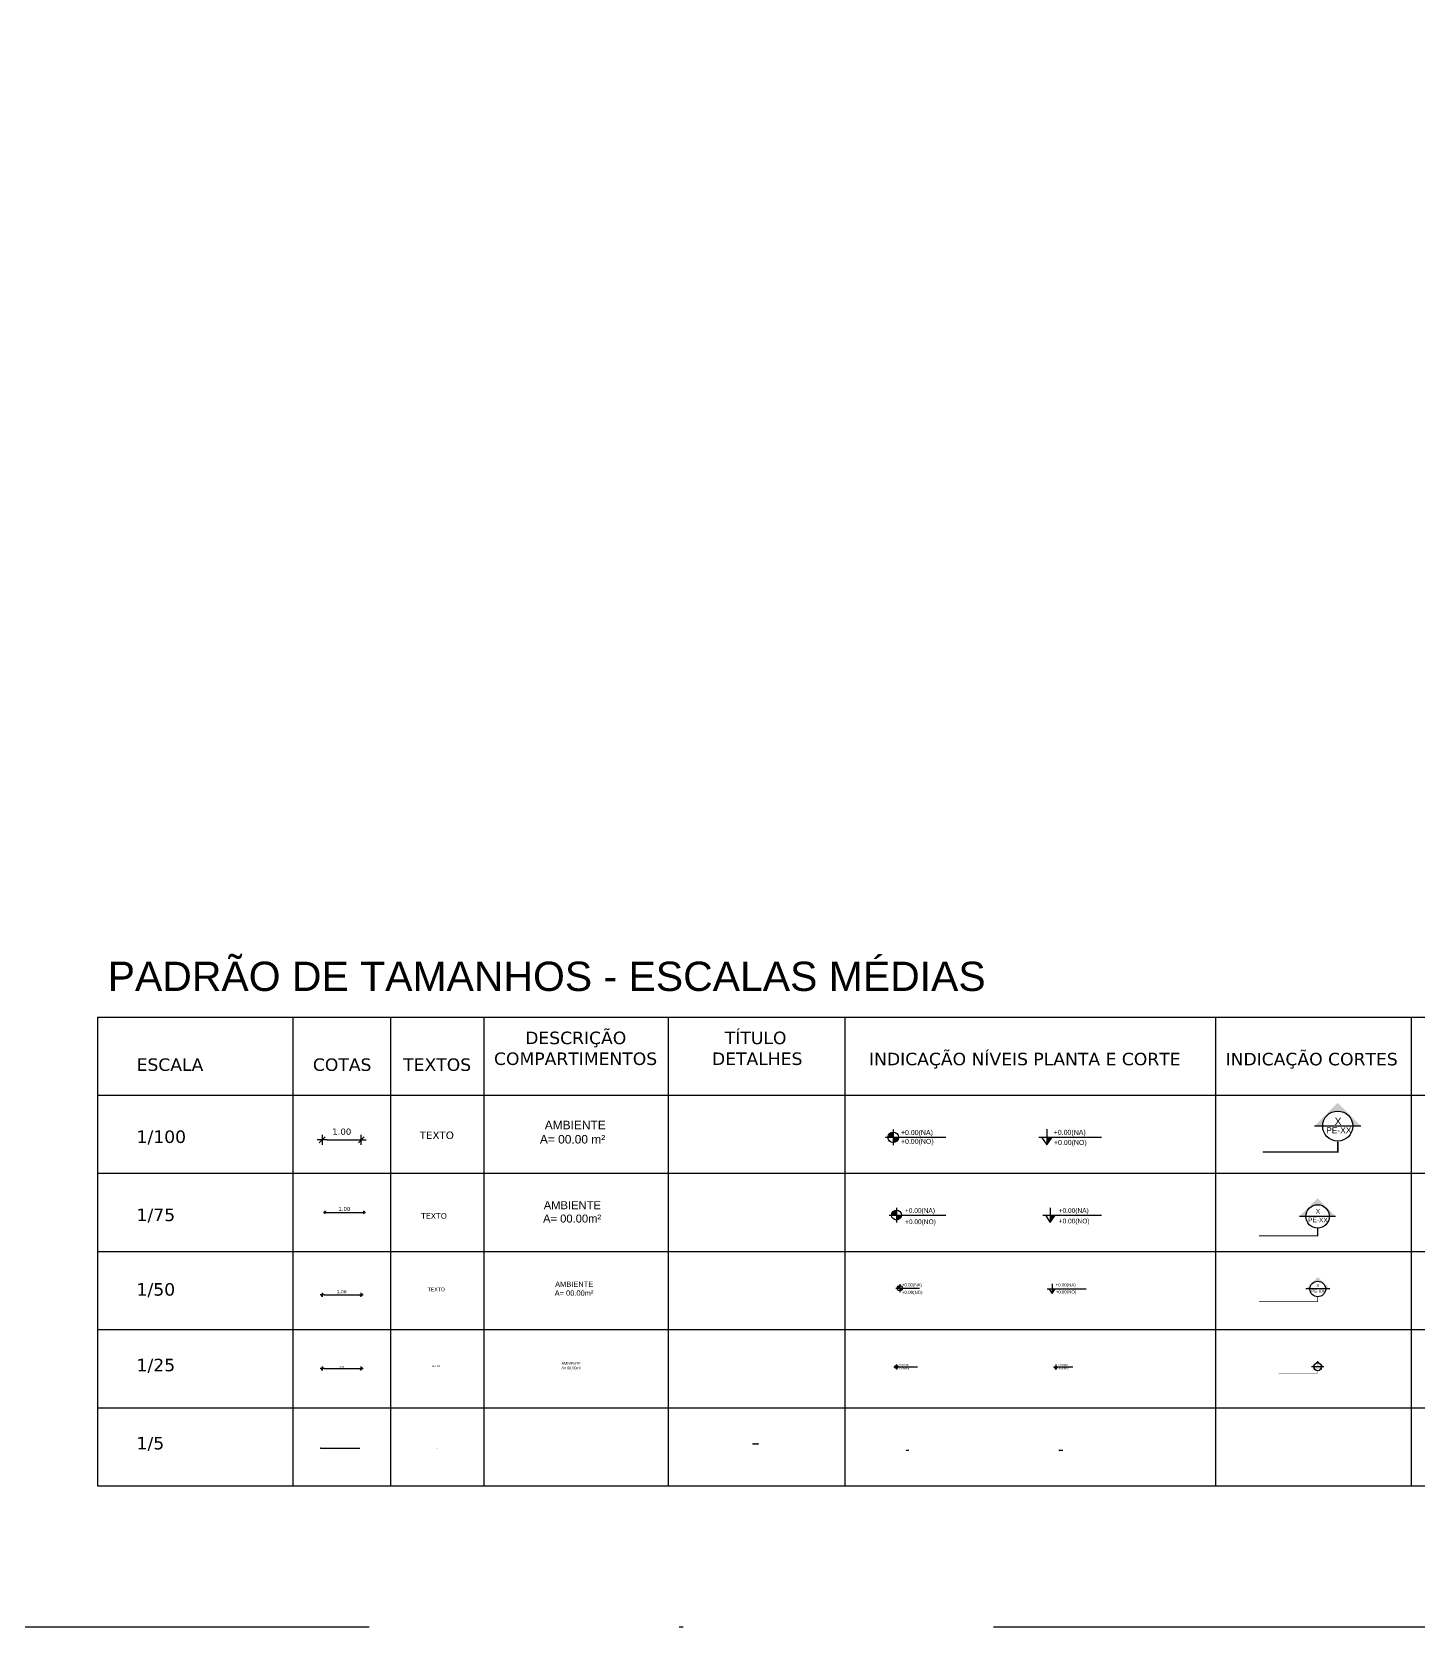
# Model space of a CAD drawing. Extents: x 38 to 175, y -50 to 32.
# Drawn here: x 102.55 to 138.03, y -49.73 to -8.89 of the extents above; entities that cross this region are included whole.
import ezdxf

# ---------------------------------------------------------------- set-up
doc = ezdxf.new("R2010")
doc.units = 0
doc.header["$LTSCALE"] = 0.025
doc.header["$MEASUREMENT"] = 0
doc.linetypes.add('DASHDOT', pattern=[25.4, 12.7, -6.35, 0, -6.35])
doc.layers.get('0').update_dxf_attribs({"linetype": 'CONTINUOUS'})
doc.layers.get('DEFPOINTS').update_dxf_attribs({"linetype": 'CONTINUOUS'})
for name, color, linetype in [('ARQ-CTA-1_025', 1, 'CONTINUOUS'), ('ARQ-CTA-1_050', 1, 'CONTINUOUS'), ('ARQ-CTA-1_100', 1, 'CONTINUOUS'), ('ARQ-HTC', 9, 'CONTINUOUS'), ('ARQ-SMB-1_025', 1, 'CONTINUOUS'), ('ARQ-SMB-1_050', 1, 'CONTINUOUS'), ('ARQ-SMB-1_075', 1, 'CONTINUOUS'), ('ARQ-SMB-1_100', 1, 'CONTINUOUS'), ('ARQ-TXT', 2, 'CONTINUOUS'), ('ARQ-TXT-1_025', 6, 'CONTINUOUS'), ('ARQ-TXT-1_050', 2, 'CONTINUOUS'), ('ARQ-TXT-1_075', 2, 'CONTINUOUS'), ('ARQ-TXT-1_100', 2, 'CONTINUOUS')]:
    doc.layers.add(name, color=color, linetype=linetype)
doc.styles.add('ESC-50-A20', font='arial.ttf', dxfattribs={"height": 0.1})
doc.styles.add('FNDE Text Cota 0075', font='verdana.ttf', dxfattribs={"height": 0.1})
doc.styles.add('FNDE Texto Cota 0005', font='verdana.ttf', dxfattribs={"height": 0.008})
doc.styles.add('FNDE Texto Cota 0025', font='verdana.ttf', dxfattribs={"height": 0.04})
doc.styles.add('FNDE Texto Cota 0050', font='verdana.ttf', dxfattribs={"height": 0.08})
doc.styles.add('FNDE Texto Cota 0100', font='verdana.ttf', dxfattribs={"height": 0.16})
doc.dimstyles.new('FNDE 1-0005', dxfattribs={"dimscale": 2.5, "dimtxt": 0.008, "dimasz": 0.0025, "dimexe": 0.15, "dimexo": 0.15, "dimgap": 0.0025, "dimtad": 1, "dimzin": 4, "dimdsep": 46, "dimtxsty": 'FNDE Texto Cota 0005', "dimblk": 'tic', "dimcen": 0.15, "dimdle": 0.15, "dimse1": 1, "dimse2": 1, "dimclrd": 251, "dimclre": 251, "dimclrt": 256, "dimaunit": 1, "dimadec": 3, "dimazin": 0, "dimtfac": 1, "dimtix": 1, "dimtmove": 2, "dimatfit": 3, "dimldrblk": 'tic', "dimfxl": 0.15, "dimtvp": 1, "dimtolj": 1, "dimtzin": 0, "dimarcsym": 0})
doc.dimstyles.new('FNDE 1-0025', dxfattribs={"dimscale": 5, "dimtxt": 0.04, "dimasz": 0.01, "dimexe": 0.15, "dimexo": 0.15, "dimgap": 0.005, "dimtad": 1, "dimzin": 1, "dimdsep": 46, "dimtxsty": 'FNDE Texto Cota 0025', "dimblk": 'tic', "dimcen": 0.015, "dimdle": 0.15, "dimse1": 1, "dimse2": 1, "dimclrd": 251, "dimclre": 251, "dimclrt": 256, "dimaunit": 1, "dimadec": 3, "dimazin": 0, "dimtfac": 1, "dimtix": 1, "dimtmove": 2, "dimatfit": 3, "dimfxl": 0.15, "dimtvp": 1, "dimtolj": 1, "dimtzin": 0, "dimarcsym": 0})
doc.dimstyles.new('FNDE 1-0050', dxfattribs={"dimscale": 5, "dimtxt": 0.08, "dimasz": 0.01, "dimexe": 0.15, "dimexo": 0.15, "dimgap": 0.01, "dimtad": 1, "dimzin": 1, "dimdsep": 46, "dimtxsty": 'FNDE Texto Cota 0050', "dimblk": 'tic', "dimcen": 0.015, "dimdle": 0.15, "dimse1": 1, "dimse2": 1, "dimclrd": 251, "dimclre": 251, "dimclrt": 256, "dimaunit": 1, "dimadec": 3, "dimazin": 0, "dimtfac": 1, "dimtix": 1, "dimtmove": 2, "dimatfit": 3, "dimfxl": 0.15, "dimtvp": 1, "dimtolj": 1, "dimtzin": 0, "dimarcsym": 0})
doc.dimstyles.new('FNDE 1-0100', dxfattribs={"dimscale": 2.5, "dimtxt": 0.16, "dimasz": 0.05, "dimexe": 0.15, "dimexo": 0.15, "dimgap": 0.05, "dimtad": 1, "dimzin": 4, "dimdsep": 46, "dimtxsty": 'FNDE Texto Cota 0100', "dimblk": 'tic', "dimcen": 0.15, "dimdle": 0.15, "dimse1": 1, "dimse2": 1, "dimclrd": 251, "dimclre": 251, "dimclrt": 256, "dimaunit": 1, "dimadec": 3, "dimazin": 0, "dimtfac": 1, "dimtix": 1, "dimtmove": 2, "dimatfit": 3, "dimldrblk": 'tic', "dimfxl": 0.15, "dimtvp": 1, "dimtolj": 1, "dimtzin": 0, "dimarcsym": 0})
doc.dimstyles.new('FNDE 1-075', dxfattribs={"dimscale": 2.5, "dimtxt": 0.1, "dimasz": 0.015, "dimexe": 0.15, "dimexo": 0.15, "dimgap": 0.015, "dimtad": 1, "dimzin": 4, "dimdsep": 46, "dimtxsty": 'FNDE Text Cota 0075', "dimblk": 'tic', "dimcen": 0.025, "dimdle": 0.15, "dimse1": 1, "dimse2": 1, "dimclrd": 251, "dimclre": 251, "dimclrt": 256, "dimaunit": 1, "dimadec": 3, "dimazin": 0, "dimtfac": 1, "dimtix": 1, "dimtmove": 2, "dimatfit": 3, "dimldrblk": 'DOTSMALL', "dimfxl": 0.15, "dimtvp": 1, "dimtolj": 1, "dimtzin": 0, "dimarcsym": 0})

# ---------------------------------------------------------------- blocks, each defined once
blk = doc.blocks.new('FNDE-Nível Corte-1_050')
blk.add_hatch(color=251).paths.add_polyline_path([(140.657, -0.187), (140.741, -0.187), (140.657, -0.313)])
at = {"color": 251}
for p, q in [((140.531, -0.187), (141.531, -0.187)), ((140.657, -0.061), (140.657, -0.313))]:
    blk.add_line(p, q, dxfattribs=at)
blk.add_lwpolyline([(140.573, -0.187), (140.657, -0.313), (140.741, -0.187)], dxfattribs=at)
blk = doc.blocks.new('tic')
at = {"color": 251}
for p, q in [((-1, 0), (1, 0)), ((0, -1), (0, 1))]:
    blk.add_line(p, q, dxfattribs=at)
blk.add_line((-0.6, -0.6), (0.6, 0.6))
blk = doc.blocks.new('*D158')
at = {"layer": 'ARQ-CTA-1_025', "color": 251, "lineweight": -2}
blk.add_line((110.032, -43.11), (110.932, -43.11), dxfattribs=at)
at = {"layer": 'DEFPOINTS', "color": 0}
for p in [(110.982, -43.11), (109.982, -44.11), (110.982, -44.11)]:
    blk.add_point(p, dxfattribs=at)
at = {"layer": 'ARQ-CTA-1_025', "color": 251, "lineweight": -2, "xscale": 0.05, "yscale": 0.05, "zscale": 0.05, "rotation": 180}
blk.add_blockref('tic', (109.982, -43.11), dxfattribs=at)
at = {"layer": 'ARQ-CTA-1_025', "color": 251, "lineweight": -2, "xscale": 0.05, "yscale": 0.05, "zscale": 0.05}
blk.add_blockref('tic', (110.982, -43.11), dxfattribs=at)
at = {"layer": 'ARQ-CTA-1_025', "insert": (110.482, -43.064), "char_height": 0.04, "attachment_point": 5, "style": 'FNDE Texto Cota 0025'}
blk.add_mtext('\\A1;1.00', dxfattribs=at)
blk = doc.blocks.new('*D159')
at = {"layer": 'ARQ-CTA-1_100', "color": 251, "lineweight": -2}
blk.add_line((110.107, -37.254), (110.857, -37.254), dxfattribs=at)
at = {"layer": 'DEFPOINTS', "color": 0}
for p in [(110.982, -37.254), (109.982, -38.11), (110.982, -38.11)]:
    blk.add_point(p, dxfattribs=at)
at = {"layer": 'ARQ-CTA-1_100', "color": 251, "lineweight": -2, "xscale": 0.125, "yscale": 0.125, "zscale": 0.125, "rotation": 180}
blk.add_blockref('tic', (109.982, -37.254), dxfattribs=at)
at = {"layer": 'ARQ-CTA-1_100', "color": 251, "lineweight": -2, "xscale": 0.125, "yscale": 0.125, "zscale": 0.125}
blk.add_blockref('tic', (110.982, -37.254), dxfattribs=at)
at = {"layer": 'ARQ-CTA-1_100', "insert": (110.482, -37.046), "char_height": 0.16, "attachment_point": 5, "style": 'FNDE Texto Cota 0100'}
blk.add_mtext('\\A1;1.00', dxfattribs=at)
blk = doc.blocks.new('FNDE-Nível Planta-1_025')
at = {"linetype": 'Continuous', "ltscale": 0.5}
h = blk.add_hatch(color=251, dxfattribs=at)
h.paths.add_polyline_path([(135.657, 3.813), (135.657, 3.855, 0.414214), (135.615, 3.813)])
h.paths.add_polyline_path([(135.657, 3.813), (135.657, 3.771, 0.414214), (135.699, 3.813)])
at = {"color": 251}
for p, q in [((135.594, 3.813), (135.699, 3.813)), ((135.657, 3.876), (135.657, 3.75)), ((135.699, 3.813), (136.199, 3.813))]:
    blk.add_line(p, q, dxfattribs=at)
blk.add_circle((135.657, 3.813), 0.042, dxfattribs=at)
blk = doc.blocks.new('FNDE-Nível Planta-1_050')
at = {"linetype": 'Continuous', "ltscale": 0.5}
h = blk.add_hatch(color=251, dxfattribs=at)
h.paths.add_polyline_path([(135.698, 5.827), (135.698, 5.894, 0.414214), (135.631, 5.827)])
h.paths.add_polyline_path([(135.698, 5.827), (135.698, 5.76, 0.414214), (135.766, 5.827)])
at = {"color": 251}
for p, q in [((135.598, 5.827), (135.766, 5.827)), ((135.698, 5.928), (135.698, 5.726)), ((135.766, 5.827), (136.198, 5.827))]:
    blk.add_line(p, q, dxfattribs=at)
blk.add_circle((135.698, 5.827), 0.0672, dxfattribs=at)
blk = doc.blocks.new('FNDE-Nível Corte-1_100')
blk.add_hatch(color=251).paths.add_polyline_path([(140.657, 1.813), (140.825, 1.813), (140.657, 1.561)])
at = {"color": 251}
for p, q in [((140.657, 2.065), (140.657, 1.561)), ((140.405, 1.813), (142.405, 1.813))]:
    blk.add_line(p, q, dxfattribs=at)
blk.add_lwpolyline([(140.489, 1.813), (140.657, 1.561), (140.825, 1.813)], dxfattribs=at)
blk = doc.blocks.new('FNDE-Nível Corte-1_025')
blk.add_hatch(color=251).paths.add_polyline_path([(140.657, -2.479), (140.699, -2.479), (140.657, -2.542)])
at = {"color": 251}
for p, q in [((140.657, -2.416), (140.657, -2.542)), ((140.594, -2.479), (141.094, -2.479))]:
    blk.add_line(p, q, dxfattribs=at)
blk.add_lwpolyline([(140.615, -2.479), (140.657, -2.542), (140.699, -2.479)], dxfattribs=at)
blk = doc.blocks.new('FNDE-Ind Corte-1_025')
blk.add_hatch(color=251).paths.add_polyline_path([(242.46, -6.253), (242.514, -6.253, -1), (242.714, -6.253), (242.768, -6.253), (242.614, -6.099)])
at = {"color": 251, "linetype": 'Continuous'}
blk.add_line((242.768, -6.253), (242.46, -6.253), dxfattribs=at)
blk.add_circle((242.614, -6.253), 0.1, dxfattribs=at)
blk = doc.blocks.new('FNDE-Ind Corte-1_050')
blk.add_hatch(color=251).paths.add_polyline_path([(242.306, -4.253), (242.414, -4.253, -1), (242.814, -4.253), (242.922, -4.253), (242.614, -3.945)])
at = {"color": 251, "linetype": 'Continuous'}
blk.add_line((242.922, -4.253), (242.306, -4.253), dxfattribs=at)
blk.add_circle((242.614, -4.253), 0.2, dxfattribs=at)
blk = doc.blocks.new('FNDE-Nível Planta-1_100')
at = {"linetype": 'Continuous', "ltscale": 0.5}
h = blk.add_hatch(color=1, dxfattribs=at)
h.paths.add_polyline_path([(135.657, 7.813), (135.657, 7.981, 0.414214), (135.489, 7.813)])
h.paths.add_polyline_path([(135.657, 7.813), (135.657, 7.645, 0.414214), (135.825, 7.813)])
at = {"color": 1}
for p, q in [((135.405, 7.813), (135.825, 7.813)), ((135.657, 8.065), (135.657, 7.561)), ((135.825, 7.813), (137.338, 7.813))]:
    blk.add_line(p, q, dxfattribs=at)
blk.add_circle((135.657, 7.813), 0.168, dxfattribs=at)
blk = doc.blocks.new('FNDE-Ind Corte-1_100')
blk.add_hatch(color=251).paths.add_polyline_path([(241.999, -2.386), (242.214, -2.386, -1), (243.014, -2.386), (243.229, -2.386), (242.614, -1.77)])
at = {"color": 251, "linetype": 'Continuous'}
blk.add_line((243.229, -2.386), (241.999, -2.386), dxfattribs=at)
blk.add_circle((242.614, -2.386), 0.4, dxfattribs=at)
blk = doc.blocks.new('*D160')
at = {"layer": 'ARQ-CTA-1_050', "color": 251, "lineweight": -2}
blk.add_line((110.032, -41.223), (110.932, -41.223), dxfattribs=at)
at = {"layer": 'DEFPOINTS', "color": 0}
for p in [(109.982, -40.678), (110.982, -40.678), (110.982, -41.223)]:
    blk.add_point(p, dxfattribs=at)
at = {"layer": 'ARQ-CTA-1_050', "color": 251, "lineweight": -2, "xscale": 0.05, "yscale": 0.05, "zscale": 0.05, "rotation": 180}
blk.add_blockref('tic', (109.982, -41.223), dxfattribs=at)
at = {"layer": 'ARQ-CTA-1_050', "color": 251, "lineweight": -2, "xscale": 0.05, "yscale": 0.05, "zscale": 0.05}
blk.add_blockref('tic', (110.982, -41.223), dxfattribs=at)
at = {"layer": 'ARQ-CTA-1_050', "insert": (110.482, -41.14), "char_height": 0.08, "attachment_point": 5, "style": 'FNDE Texto Cota 0050'}
blk.add_mtext('\\A1;1.00', dxfattribs=at)
blk = doc.blocks.new('*D161')
at = {"layer": 'ARQ-HTC', "color": 251, "linetype": 'Continuous', "lineweight": -2}
blk.add_line((110.086, -39.112), (111.011, -39.112), dxfattribs=at)
at = {"layer": 'DEFPOINTS', "color": 0, "linetype": 'Continuous'}
for p in [(110.049, -38.988), (111.049, -38.988), (111.049, -39.112)]:
    blk.add_point(p, dxfattribs=at)
at = {"layer": 'ARQ-HTC', "color": 251, "linetype": 'Continuous', "lineweight": -2, "xscale": 0.0375, "yscale": 0.0375, "zscale": 0.0375, "rotation": 180}
blk.add_blockref('tic', (110.049, -39.112), dxfattribs=at)
at = {"layer": 'ARQ-HTC', "color": 251, "linetype": 'Continuous', "lineweight": -2, "xscale": 0.0375, "yscale": 0.0375, "zscale": 0.0375}
blk.add_blockref('tic', (111.049, -39.112), dxfattribs=at)
at = {"layer": 'ARQ-HTC', "linetype": 'Continuous', "insert": (110.549, -39.023), "char_height": 0.1, "attachment_point": 5, "style": 'FNDE Text Cota 0075'}
blk.add_mtext('\\A1;1.00', dxfattribs=at)
blk = doc.blocks.new('_DOTSMALL')
at = {"color": 0, "linetype": 'ByBlock', "const_width": 0.5}
blk.add_lwpolyline([(-0.0625, 0, 1), (0.0625, 0, 1)], format="xyb", close=True, dxfattribs=at)
blk = doc.blocks.new('*D162')
at = {"layer": 'ARQ-HTC', "color": 251, "linetype": 'Continuous', "lineweight": -2}
blk.add_line((109.942, -45.146), (110.93, -45.146), dxfattribs=at)
at = {"layer": 'DEFPOINTS', "color": 0, "linetype": 'Continuous'}
for p in [(109.936, -45.069), (110.936, -45.051), (110.936, -45.146)]:
    blk.add_point(p, dxfattribs=at)
at = {"layer": 'ARQ-HTC', "color": 251, "linetype": 'Continuous', "lineweight": -2, "xscale": 0.00625, "yscale": 0.00625, "zscale": 0.00625, "rotation": 180}
blk.add_blockref('tic', (109.936, -45.146), dxfattribs=at)
at = {"layer": 'ARQ-HTC', "color": 251, "linetype": 'Continuous', "lineweight": -2, "xscale": 0.00625, "yscale": 0.00625, "zscale": 0.00625}
blk.add_blockref('tic', (110.936, -45.146), dxfattribs=at)
at = {"layer": 'ARQ-HTC', "linetype": 'Continuous', "insert": (110.436, -45.136), "char_height": 0.008, "attachment_point": 5, "style": 'FNDE Texto Cota 0005'}
blk.add_mtext('\\A1;1.00', dxfattribs=at)

msp = doc.modelspace()

# ---------------------------------------------------------------- linework, layer by layer
at = {"color": 251}
for p, q in [((104.232, -34.11), (104.232, -46.11)), ((104.232, -34.11), (153.105, -34.11)), ((109.232, -34.11), (109.232, -46.11)), ((111.732, -34.11), (111.732, -46.11)), ((114.122, -34.11), (114.122, -46.11)), ((118.837, -34.11), (118.837, -46.11)), ((123.353, -34.11), (123.353, -46.11)), ((132.847, -34.11), (132.847, -46.11)), ((137.847, -34.11), (137.847, -46.11)), ((104.232, -36.11), (153.105, -36.11)), ((104.232, -36.11), (153.105, -36.11)), ((104.232, -38.11), (153.105, -38.11)), ((104.232, -40.11), (153.105, -40.11)), ((104.232, -42.11), (153.105, -42.11)), ((104.232, -44.11), (153.105, -44.11)), ((104.232, -46.11), (153.105, -46.11))]:
    msp.add_line(p, q, dxfattribs=at)
at = {"linetype": 'DASHDOT', "ltscale": 50}
msp.add_lwpolyline([(38.075, 31.942), (174.884, 31.942), (174.884, -49.727), (38.075, -49.727)], close=True, dxfattribs=at)
at = {"layer": 'ARQ-HTC', "color": 5, "linetype": 'Continuous'}
msp.add_line((120.995, -45.032), (121.152, -45.032), dxfattribs=at)
at = {"layer": 'ARQ-SMB-1_025', "color": 251, "linetype": 'DASHDOT', "ltscale": 0.15}
msp.add_lwpolyline([(135.457, -43.162, 0.01, 0.01, 0), (135.457, -43.23, 0.01, 0.01, 0), (134.457, -43.23, 0, 0, 0)], format="xyseb", dxfattribs=at)
at = {"layer": 'ARQ-SMB-1_050', "color": 251, "linetype": 'DASHDOT', "ltscale": 0.3}
msp.add_lwpolyline([(135.457, -41.262, 0.02, 0.02, 0), (135.457, -41.398, 0.02, 0.02, 0), (133.957, -41.398, 0, 0, 0)], format="xyseb", dxfattribs=at)
at = {"layer": 'ARQ-SMB-1_100', "color": 251, "linetype": 'DASHDOT', "ltscale": 0.1}
msp.add_lwpolyline([(135.972, -37.305, 0.0385, 0.0385, 0), (135.972, -37.566, 0.0385, 0.0385, 0), (134.047, -37.566, 0, 0, 0)], format="xyseb", dxfattribs=at)
at = {"layer": 'ARQ-SMB-1_100', "color": 251, "linetype": 'DASHDOT', "ltscale": 0.6}
msp.add_lwpolyline([(135.457, -39.507, 0.03, 0.03, 0), (135.457, -39.71, 0.03, 0.03, 0), (133.957, -39.71, 0, 0, 0)], format="xyseb", dxfattribs=at)

# ---------------------------------------------------------------- block references
at = {"layer": 'ARQ-SMB-1_025'}
for name, p in [('FNDE-Nível Planta-1_025', (-10.979, -46.881)), ('FNDE-Nível Corte-1_025', (-11.9, -40.589)), ('FNDE-Ind Corte-1_025', (-107.156, -36.811))]:
    msp.add_blockref(name, p, dxfattribs=at)
at = {"layer": 'ARQ-SMB-1_050'}
for name, p in [('FNDE-Ind Corte-1_050', (-107.154, -36.819)), ('FNDE-Nível Planta-1_050', (-10.933, -46.878)), ('FNDE-Nível Corte-1_050', (-11.998, -40.878))]:
    msp.add_blockref(name, p, dxfattribs=at)
at = {"layer": 'ARQ-SMB-1_050', "xscale": 0.1, "yscale": 0.1, "zscale": 0.1}
for name, p in [('FNDE-Nível Planta-1_050', (111.374, -45.783)), ('FNDE-Nível Corte-1_050', (114.784, -45.183))]:
    msp.add_blockref(name, p, dxfattribs=at)
at = {"layer": 'ARQ-SMB-1_100'}
for name, p, xscale, yscale, zscale in [('FNDE-Ind Corte-1_100', (-97.553, -34.605), 0.9625343025600117, 0.9625343025600117, 0.9625343025600117), ('FNDE-Nível Planta-1_100', (16.07, -43.44), 0.8, 0.8, 0.8), ('FNDE-Nível Corte-1_100', (16.002, -38.632), 0.8, 0.8, 0.8), ('FNDE-Ind Corte-1_100', (-46.505, -37.425), 0.75, 0.75, 0.75), ('FNDE-Nível Planta-1_100', (22.937, -45.041), 0.75, 0.75, 0.75), ('FNDE-Nível Corte-1_100', (23.122, -40.541), 0.75, 0.75, 0.75)]:
    msp.add_blockref(name, p, dxfattribs=dict(at, xscale=xscale, yscale=yscale, zscale=zscale))

# ---------------------------------------------------------------- texts
at = {"layer": 'ARQ-SMB-1_025', "style": 'ESC-50-A20'}
for tag, p, s in [('+0.00(NA)', (124.74, -43.034), 'NA'), ('+0.00(NO)', (124.741, -43.13), 'NO'), ('+0.00(NA)', (128.819, -43.035), 'NA'), ('+0.00(NO)', (128.82, -43.125), 'NO')]:
    msp.add_attdef(tag, p, s, height=0.04, dxfattribs=at)
at = {"layer": 'ARQ-SMB-1_050', "style": 'ESC-50-A20'}
for tag, p, s, height in [('+0.00(NA)', (124.818, -41.006), 'NA', 0.08), ('+0.00(NO)', (124.82, -41.198), 'NO', 0.08), ('+0.00(NA)', (128.753, -41.007), 'NA', 0.08), ('+0.00(NO)', (128.755, -41.187), 'NO', 0.08), ('+0.00(NA)', (124.949, -45.196), 'NA', 0.008), ('+0.00(NO)', (124.95, -45.215), 'NO', 0.008), ('+0.00(NA)', (128.859, -45.196), 'NA', 0.008), ('+0.00(NO)', (128.859, -45.214), 'NO', 0.008)]:
    msp.add_attdef(tag, p, s, height=height, dxfattribs=at)
at = {"layer": 'ARQ-SMB-1_075', "style": 'ESC-50-A20'}
for tag, p, s in [('+0.00(NA)', (124.896, -39.123), 'NA'), ('+0.00(NA)', (128.831, -39.123), 'NA'), ('+0.00(NO)', (124.899, -39.411), 'NO'), ('+0.00(NO)', (128.833, -39.393), 'NO')]:
    msp.add_attdef(tag, p, s, height=0.12, dxfattribs=at)
at = {"layer": 'ARQ-SMB-1_100', "style": 'ESC-50-A20'}
for tag, p, s in [('+0.00(NA)', (124.792, -37.13), 'NA'), ('+0.00(NA)', (128.703, -37.126), 'NA'), ('+0.00(NO)', (124.792, -37.357), 'NA'), ('+0.00(NO)', (128.708, -37.385), 'NO')]:
    msp.add_attdef(tag, p, s, height=0.128, dxfattribs=at)
at = {"layer": 'ARQ-TXT', "attachment_point": 1, "style": 'ESC-50-A20'}
for s, width, gutter_width, insert, char_height in [('PADRÃO DE TAMANHOS - ESCALAS MÉDIAS', 23.10605, 12.5, (104.492, -32.693), 0.75), ('\\pi1.0553;{\\fVerdana|b0|i0|c0|p34;DESCRIÇÃO \\P\\pi0.25715;COMPARTIMENTOS}', 4.7147, 0.5, (114.122, -34.484), 0.32), ('\\pi1.4497;{\\fVerdana|b0|i0|c0|p34;TÍTULO\\P\\pi1.1201;DETALHES}', 4.51623, 0.5, (118.837, -34.484), 0.32), ('\\pi0.6234;{\\fVerdana|b0|i0|c0|p34;INDICAÇÃO NÍVEIS PLANTA E CORTE}', 9.49351, 0.5, (123.353, -35.025), 0.32), ('{\\fVerdana|b0|i0|c0|p34;INDICAÇÃO CORTES}', 16.94727, 0.5, (133.101, -35.027), 0.32), ('{\\fVerdana|b0|i0|c0|p34;ESCALA}', 4, 0.5, (105.232, -35.169), 0.32), ('\\pi0.51168;{\\fVerdana|b0|i0|c0|p34;COTAS}', 2.5, 0.5, (109.232, -35.169), 0.32), ('\\pi0.32317;{\\fVerdana|b0|i0|c0|p34;TEXTOS}', 2.39053, 0.5, (111.732, -35.169), 0.32), ('{\\fVerdana|b0|i0|c0|p34;1/100}', 8.52818, 0.5, (105.232, -37.014), 0.32), ('{\\fVerdana|b0|i0|c0|p34;1/75}', 8.52818, 0.5, (105.232, -39.014), 0.32), ('{\\fVerdana|b0|i0|c0|p34;1/50}', 8.52818, 0.5, (105.232, -40.922), 0.32), ('{\\fVerdana|b0|i0|c0|p34;1/25}', 8.52818, 0.5, (105.232, -42.858), 0.32), ('{\\fVerdana|b0|i0|c0|p34;1/5}', 8.52818, 0.5, (105.232, -44.858), 0.32)]:
    msp.add_mtext_dynamic_manual_height_columns(s, width=width, gutter_width=gutter_width, heights=[0], dxfattribs=dict(at, insert=insert, char_height=char_height))
at = {"layer": 'ARQ-TXT-1_025', "char_height": 0.04, "width": 2.13204, "attachment_point": 1, "style": 'ESC-50-A20'}
for s, insert in [('PE-XX', (135.376, -43.075)), ('X', (135.441, -43.001))]:
    msp.add_mtext(s, dxfattribs=dict(at, insert=insert))
at = {"layer": 'ARQ-TXT-1_025', "color": 3, "insert": (120.918, -45.049), "char_height": 0.012, "width": 0.23272, "attachment_point": 7, "style": 'ESC-50-A20'}
msp.add_mtext('\\pi0.079352;DETALHE 2 - VISTA\\P\\pi0.1406;{\\C256;ESCALA 1/5}', dxfattribs=at)
at = {"layer": 'ARQ-TXT-1_050', "attachment_point": 1, "style": 'ESC-50-A20'}
for s, width, insert, char_height in [('\\pi1.0649;AMBIENTE     \\P\\pi0.94075;A= 00.00 m²', 3.27851, (114.613, -36.766), 0.21845), ('\\pi0.47118;AMBIENTE       \\P\\pi0.45365;A= 00.00m²', 2.38952, (115.181, -38.825), 0.2048), ('\\pi0.71237;AMBIENTE       \\P\\pi0.70069;A= 00.00m²', 2.38952, (115.231, -40.881), 0.13653), ('\\pi0.95357;AMBIENTE       \\P\\pi0.94772;A= 00.00m²', 2.38952, (115.156, -42.945), 0.06827)]:
    msp.add_mtext_dynamic_manual_height_columns(s, width=width, gutter_width=1, heights=[0], dxfattribs=dict(at, insert=insert, char_height=char_height))
at = {"layer": 'ARQ-TXT-1_050', "char_height": 0.08, "width": 4.26409, "attachment_point": 1, "style": 'ESC-50-A20'}
for s, insert in [('PE-XX', (135.296, -41.088)), ('X', (135.425, -40.94))]:
    msp.add_mtext(s, dxfattribs=dict(at, insert=insert))
at = {"layer": 'ARQ-TXT-1_075', "attachment_point": 1, "style": 'ESC-50-A20'}
for width, insert, char_height in [(1.64607, (112.476, -37.041), 0.192), (1.60806, (112.514, -39.131), 0.144), (1.43813, (112.684, -41.035), 0.096), (1.34738, (112.775, -43.024), 0.048), (1.23336, (112.889, -45.148), 0.0096)]:
    msp.add_mtext_dynamic_manual_height_columns('{\\fVerdana|b0|i0|c0|p34;TEXTO}', width=width, gutter_width=0.5, heights=[0], dxfattribs=dict(at, insert=insert, char_height=char_height))
at = {"layer": 'ARQ-TXT-1_100', "attachment_point": 1, "style": 'ESC-50-A20'}
for s, insert, char_height, width in [('X', (135.89, -36.685), 0.193, 8.20866), ('PE-XX', (135.676, -36.932), 0.154, 6.56693), ('X', (135.409, -39.024), 0.12, 6.39613), ('PE-XX', (135.213, -39.245), 0.12, 6.39613)]:
    msp.add_mtext(s, dxfattribs=dict(at, insert=insert, char_height=char_height, width=width))

# ---------------------------------------------------------------- dimensions: what is measured, and where the dimension line sits
at = {"layer": 'ARQ-CTA-1_025'}
dim = msp.add_linear_dim(base=(110.982, -43.11), p1=(109.982, -44.11), p2=(110.982, -44.11), dimstyle='FNDE 1-0025', dxfattribs=at)
dim.commit()
dim.dimension.update_dxf_attribs({"geometry": '*D158', "text_midpoint": (110.482, -43.064)})
at = {"layer": 'ARQ-CTA-1_050'}
dim = msp.add_linear_dim(base=(110.982, -41.223), p1=(109.982, -40.678), p2=(110.982, -40.678), dimstyle='FNDE 1-0050', override={"dimtad": 0}, dxfattribs=at)
dim.commit()
dim.dimension.update_dxf_attribs({"geometry": '*D160', "text_midpoint": (110.482, -41.14)})
at = {"layer": 'ARQ-CTA-1_100'}
dim = msp.add_linear_dim(base=(110.982, -37.254), p1=(109.982, -38.11), p2=(110.982, -38.11), dimstyle='FNDE 1-0100', dxfattribs=at)
dim.commit()
dim.dimension.update_dxf_attribs({"geometry": '*D159', "text_midpoint": (110.482, -37.046)})
at = {"layer": 'ARQ-HTC', "linetype": 'Continuous'}
for base, p1, p2, dimstyle, picture, middle in [((111.049, -39.112), (110.049, -38.988), (111.049, -38.988), 'FNDE 1-075', '*D161', (110.549, -39.023)), ((110.936, -45.146), (109.936, -45.069), (110.936, -45.051), 'FNDE 1-0005', '*D162', (110.436, -45.136))]:
    dim = msp.add_linear_dim(base=base, p1=p1, p2=p2, dimstyle=dimstyle, dxfattribs=at)
    dim.commit()
    dim.dimension.update_dxf_attribs({"geometry": picture, "text_midpoint": middle})

doc.saveas('drawing.dxf')
